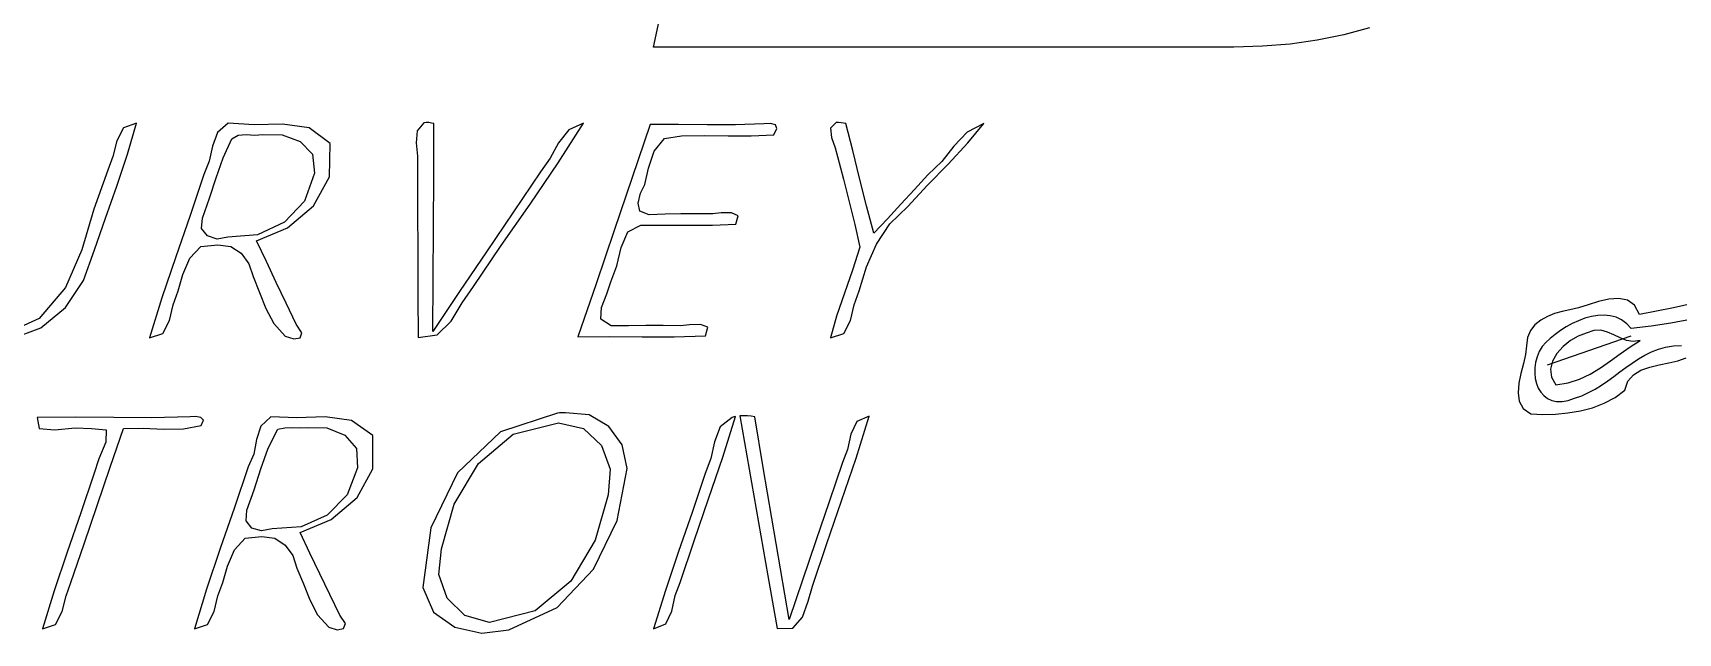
# Model space of a CAD drawing. Extents: x 11 to 234, y 10 to 80.
# Drawn here: x 132.59 to 176.4, y 18.57 to 34.57 of the extents above; entities that cross this region are included whole.
import ezdxf

# ---------------------------------------------------------------- set-up
doc = ezdxf.new("R2010")
doc.units = 0
doc.layers.add('logo', color=7, linetype='CONTINUOUS')
doc.layers.add('text', color=7, linetype='CONTINUOUS')

msp = doc.modelspace()

# ---------------------------------------------------------------- linework, layer by layer
at = {"layer": 'logo', "color": 7}
for p, q in [((135.001851, 32.041346), (134.825367, 31.700128)), ((135.353163, 32.163596), (135.001851, 32.041346)), ((135.107494, 31.340666), (135.353163, 32.163596)), ((137.787102, 32.163596), (137.51116, 31.919044)), ((138.484502, 32.118382), (137.787102, 32.163596)), ((139.239314, 32.141401), (138.484502, 32.118382)), ((139.948283, 32.041751), (139.239314, 32.141401)), ((140.508157, 31.628521), (139.948283, 32.041751)), ((143.000821, 32.176646), (142.822539, 31.965913)), ((143.067089, 32.189248), (143.0008, 32.176636)), ((143.0008, 32.176636), (143.000802, 32.176638)), ((143.000802, 32.176638), (143.000807, 32.17664)), ((143.000807, 32.17664), (143.000809, 32.176644)), ((143.000809, 32.176644), (143.000821, 32.176646)), ((143.13499, 32.184842), (143.067089, 32.189248)), ((143.20268, 32.171436), (143.13499, 32.184842)), ((143.268338, 32.15707), (143.20268, 32.171436)), ((143.264412, 30.775637), (143.268338, 32.15707)), ((146.578971, 31.105454), (147.255299, 32.170121)), ((146.861616, 31.991856), (146.591418, 31.641283)), ((147.255299, 32.170121), (146.861616, 31.991856)), ((149.030203, 32.13099), (148.548962, 30.716629)), ((149.786228, 32.135876), (149.030203, 32.13099)), ((150.541982, 32.124934), (149.786228, 32.135876)), ((151.297151, 32.121907), (150.541982, 32.124934)), ((152.05142, 32.150545), (151.297151, 32.121907)), ((152.051426, 32.15081), (152.05142, 32.150545)), ((152.23038, 32.155851), (152.051422, 32.150819)), ((152.051422, 32.150819), (152.051424, 32.150816)), ((152.051424, 32.150816), (152.051424, 32.150812)), ((152.051424, 32.150812), (152.051426, 32.15081)), ((152.36225, 32.119854), (152.23038, 32.155851)), ((152.318959, 31.857169), (152.40559, 32.025925)), ((152.40559, 32.025925), (152.36225, 32.119854)), ((153.98291, 32.183172), (153.833459, 32.032912)), ((153.833459, 32.032912), (153.860399, 31.785316)), ((154.046424, 32.188392), (153.98291, 32.183172)), ((154.110019, 32.178432), (154.046424, 32.188392)), ((154.173683, 32.164316), (154.110019, 32.178432)), ((154.237397, 32.15707), (154.173683, 32.164316)), ((154.426339, 31.435129), (154.237397, 32.15707)), ((157.917669, 32.15707), (157.46906, 31.925778)), ((157.490597, 31.638552), (157.917669, 32.15707)), ((134.825367, 31.700128), (134.721917, 31.277428)), ((137.377691, 31.557068), (137.288807, 31.157166)), ((137.51116, 31.919044), (137.377691, 31.557068)), ((137.661321, 31.244419), (137.891507, 31.752512)), ((137.891507, 31.752512), (138.0537, 31.84866)), ((138.0537, 31.84866), (138.270856, 31.861189)), ((138.270856, 31.861189), (138.503883, 31.847115)), ((138.503883, 31.847115), (138.713696, 31.863432)), ((138.713696, 31.863432), (139.225509, 31.854515)), ((139.225509, 31.854515), (139.710065, 31.679756)), ((139.710065, 31.679756), (140.040646, 31.339089)), ((140.492371, 30.736347), (140.508157, 31.628521)), ((142.822539, 31.965913), (142.801015, 31.644227)), ((142.801015, 31.644227), (142.836979, 31.288587)), ((146.591418, 31.641283), (146.366202, 31.229644)), ((149.135941, 31.425042), (149.408675, 31.759359)), ((149.408675, 31.759359), (149.865445, 31.831005)), ((149.865445, 31.831005), (150.480982, 31.834033)), ((150.480982, 31.834033), (151.102344, 31.827644)), ((151.102344, 31.827644), (151.718636, 31.829523)), ((151.718636, 31.829523), (152.318959, 31.857169)), ((153.860399, 31.785316), (153.956753, 31.509894)), ((157.11675, 31.556199), (156.791878, 31.144195)), ((156.965148, 31.077609), (157.490597, 31.638552)), ((157.46906, 31.925778), (157.11675, 31.556199)), ((134.721917, 31.277428), (134.589703, 30.910737)), ((134.824624, 30.491443), (135.107494, 31.340666)), ((137.288807, 31.157166), (137.146624, 30.798844)), ((137.472958, 30.711509), (137.661321, 31.244419)), ((140.040646, 31.339089), (140.090535, 30.832444)), ((142.836979, 31.288587), (142.831174, 30.97599)), ((145.832603, 30.009884), (146.578971, 31.105454)), ((146.366202, 31.229644), (146.107468, 30.868177)), ((148.983259, 30.969072), (149.135941, 31.425042)), ((153.956753, 31.509894), (154.015537, 31.276154)), ((154.015537, 31.276154), (154.172125, 30.677747)), ((154.606865, 30.701109), (154.426339, 31.435129)), ((156.791878, 31.144195), (156.425582, 30.78562)), ((134.589703, 30.910737), (134.218313, 29.872338)), ((137.146624, 30.798844), (136.778726, 29.705905)), ((137.298111, 30.170552), (137.472958, 30.711509)), ((140.090535, 30.832444), (139.825432, 30.092048)), ((140.064538, 29.967034), (140.492371, 30.736347)), ((142.831174, 30.97599), (142.83606, 29.845481)), ((143.255371, 29.387898), (143.264412, 30.775637)), ((146.107468, 30.868177), (145.389757, 29.804718)), ((148.548962, 30.716629), (148.06772, 29.302271)), ((148.886649, 30.53247), (148.983259, 30.969072)), ((154.172125, 30.677747), (154.330251, 30.072255)), ((154.788628, 29.964236), (154.606865, 30.701109)), ((156.425582, 30.78562), (156.064767, 30.397403)), ((156.40853, 30.503226), (156.965148, 31.077609)), ((134.525913, 29.63506), (134.824624, 30.491443)), ((148.706241, 30.038737), (148.774274, 30.301499)), ((148.774274, 30.301499), (148.886649, 30.53247)), ((156.064767, 30.397403), (155.704513, 30.00866)), ((155.887953, 29.944384), (156.40853, 30.503226)), ((134.218313, 29.872338), (133.896565, 28.793247)), ((137.10847, 29.638313), (137.298111, 30.170552)), ((139.825432, 30.092048), (139.286862, 29.525508)), ((139.367483, 29.379197), (140.064538, 29.967034)), ((142.83606, 29.845481), (142.840946, 28.714973)), ((145.389757, 29.804718), (144.671951, 28.741312)), ((145.063745, 28.904392), (145.832603, 30.009884)), ((148.756147, 29.820558), (148.706241, 30.038737)), ((148.997579, 29.723332), (148.756147, 29.820558)), ((154.330251, 30.072255), (154.479468, 29.46512)), ((154.981282, 29.233733), (154.788628, 29.964236)), ((155.704513, 30.00866), (155.343717, 29.620426)), ((155.40811, 29.487362), (155.887953, 29.944384)), ((134.232732, 28.790656), (134.525913, 29.63506)), ((136.778726, 29.705905), (136.395671, 28.604233)), ((137.083739, 29.356367), (137.10847, 29.638313)), ((137.240346, 29.159502), (137.083739, 29.356367)), ((138.544038, 29.031449), (139.367483, 29.379197)), ((139.286862, 29.525508), (138.572638, 29.186657)), ((143.246288, 27.998116), (143.255371, 29.387898)), ((148.434521, 29.268832), (148.775719, 29.44905)), ((148.775719, 29.44905), (149.410832, 29.452077)), ((149.423831, 29.745238), (148.997579, 29.723332)), ((149.410832, 29.452077), (150.05177, 29.445688)), ((149.847341, 29.753632), (149.423831, 29.745238)), ((150.270254, 29.752797), (149.847341, 29.753632)), ((150.05177, 29.445688), (150.687635, 29.447567)), ((150.694716, 29.74718), (150.270254, 29.752797)), ((150.687635, 29.447567), (151.307537, 29.475212)), ((150.921544, 29.772989), (150.694716, 29.74718)), ((151.193934, 29.773824), (150.921544, 29.772989)), ((151.369921, 29.693416), (151.193934, 29.773824)), ((151.307537, 29.475212), (151.369921, 29.693416)), ((154.479468, 29.46512), (154.60934, 28.861791)), ((155.343717, 29.620426), (154.981282, 29.233733)), ((155.050974, 28.941185), (155.40811, 29.487362)), ((137.063768, 28.880734), (137.513039, 28.927044)), ((137.499043, 29.074798), (137.240346, 29.159502)), ((137.780577, 29.129339), (137.499043, 29.074798)), ((137.513039, 28.927044), (137.861424, 28.879861)), ((138.572638, 29.186657), (137.780577, 29.129339)), ((138.808357, 28.47609), (138.544038, 29.031449)), ((148.06772, 29.302271), (147.58648, 27.887911)), ((148.259476, 28.856306), (148.434521, 29.268832)), ((154.789415, 28.333951), (155.050974, 28.941185)), ((133.896565, 28.793247), (133.462982, 27.784318)), ((133.939738, 27.96881), (134.232732, 28.790656)), ((136.395671, 28.604233), (136.026188, 27.51038)), ((136.587498, 28.129884), (136.771593, 28.570278)), ((136.771593, 28.570278), (137.063768, 28.880734)), ((137.861424, 28.879861), (138.140634, 28.697372)), ((138.140634, 28.697372), (138.340958, 28.417644)), ((139.073295, 27.921024), (138.808357, 28.47609)), ((142.840946, 28.714973), (142.845832, 27.584462)), ((144.671951, 28.741312), (143.955598, 27.676933)), ((144.319944, 27.809958), (145.063745, 28.904392)), ((148.143148, 28.362552), (148.259476, 28.856306)), ((154.60934, 28.861791), (154.416341, 28.250384)), ((136.462465, 27.693761), (136.587498, 28.129884)), ((138.340958, 28.417644), (138.452683, 28.078754)), ((138.452683, 28.078754), (138.626641, 27.657608)), ((147.978101, 27.938664), (148.143148, 28.362552)), ((154.416341, 28.250384), (154.199406, 27.633783)), ((154.596289, 27.693761), (154.789415, 28.333951)), ((133.462982, 27.784318), (132.756092, 26.956402)), ((133.459215, 27.255919), (133.939738, 27.96881)), ((136.330395, 27.327515), (136.462465, 27.693761)), ((138.626641, 27.657608), (138.796768, 27.226182)), ((139.338527, 27.366099), (139.073295, 27.921024)), ((143.242237, 26.610561), (143.246288, 27.998116)), ((143.955598, 27.676933), (143.242237, 26.610561)), ((144.02074, 27.376918), (144.319944, 27.809958)), ((147.58648, 27.887911), (147.105238, 26.47355)), ((147.729968, 27.253945), (147.871766, 27.617139)), ((147.871766, 27.617139), (147.978101, 27.938664)), ((154.199406, 27.633783), (153.993311, 27.025963)), ((154.464219, 27.327515), (154.596289, 27.693761)), ((132.807056, 26.714801), (133.459215, 27.255919)), ((136.026188, 27.51038), (135.699004, 26.440903)), ((136.226942, 26.904719), (136.330395, 27.327515)), ((138.796768, 27.226182), (139.008556, 26.823)), ((139.603735, 26.811162), (139.338527, 27.366099)), ((142.845832, 27.584462), (142.850718, 26.453953)), ((143.725786, 26.891489), (144.02074, 27.376918)), ((147.714245, 26.940234), (147.729968, 27.253945)), ((154.360766, 26.904719), (154.464219, 27.327515)), ((173.519756, 27.193387), (173.316573, 27.149354)), ((173.747591, 27.24599), (173.519756, 27.193387)), ((174.00686, 27.325726), (173.747591, 27.24599)), ((174.282348, 27.409301), (174.00686, 27.325726)), ((174.558847, 27.473377), (174.282348, 27.409301)), ((174.821159, 27.494543), (174.558847, 27.473377)), ((175.054043, 27.44969), (174.821159, 27.494543)), ((175.242313, 27.315408), (175.054043, 27.44969)), ((175.370747, 27.068362), (175.242313, 27.315408)), ((176.278255, 27.242795), (175.370747, 27.068362)), ((177.184603, 27.444618), (176.278255, 27.242795)), ((132.756092, 26.956402), (132.15531, 26.682055)), ((136.050385, 26.56323), (136.226942, 26.904719)), ((139.008556, 26.823), (139.307498, 26.48658)), ((139.754652, 26.581856), (139.603735, 26.811162)), ((143.360607, 26.526293), (143.725786, 26.891489)), ((147.986155, 26.767149), (147.714245, 26.940234)), ((148.447083, 26.763432), (147.986155, 26.767149)), ((148.908887, 26.771722), (148.447083, 26.763432)), ((149.370989, 26.777715), (148.908887, 26.771722)), ((149.832816, 26.767149), (149.370989, 26.777715)), ((150.073668, 26.789162), (149.832816, 26.767149)), ((150.369309, 26.80167), (150.073668, 26.789162)), ((150.563099, 26.730031), (150.369309, 26.80167)), ((150.498397, 26.49961), (150.563099, 26.730031)), ((153.993311, 27.025963), (153.832828, 26.440903)), ((154.184209, 26.56323), (154.360766, 26.904719)), ((172.588569, 26.791409), (172.469389, 26.63779)), ((172.741206, 26.915643), (172.588569, 26.791409)), ((172.918972, 27.014221), (172.741206, 26.915643)), ((173.113536, 27.090884), (172.918972, 27.014221)), ((173.316573, 27.149354), (173.113536, 27.090884)), ((173.420312, 26.73751), (173.267584, 26.640719)), ((173.581173, 26.825442), (173.420312, 26.73751)), ((173.74798, 26.902116), (173.581173, 26.825442)), ((173.918547, 26.965128), (173.74798, 26.902116)), ((174.090666, 27.012084), (173.918547, 26.965128)), ((174.262105, 27.040778), (174.090666, 27.012084)), ((174.430749, 27.048426), (174.262105, 27.040778)), ((174.59437, 27.032819), (174.430749, 27.048426)), ((174.750764, 26.991516), (174.59437, 27.032819)), ((174.897731, 26.922151), (174.750764, 26.991516)), ((175.033088, 26.822318), (174.897731, 26.922151)), ((175.154638, 26.689617), (175.033088, 26.822318)), ((175.68361, 26.756656), (175.154638, 26.689617)), ((176.209367, 26.839119), (175.68361, 26.756656)), ((176.732277, 26.935216), (176.209367, 26.839119)), ((131.999156, 26.408276), (132.807056, 26.714801)), ((135.699004, 26.440903), (136.050385, 26.56323)), ((139.307498, 26.48658), (139.536431, 26.414718)), ((139.536431, 26.414718), (139.70885, 26.448092)), ((139.70885, 26.448092), (139.754652, 26.581856)), ((142.850718, 26.453953), (143.360607, 26.526293)), ((147.105238, 26.47355), (147.955737, 26.476494)), ((147.955737, 26.476494), (148.811932, 26.47023)), ((148.811932, 26.47023), (149.66307, 26.472109)), ((149.66307, 26.472109), (150.498397, 26.49961)), ((153.832828, 26.440903), (154.184209, 26.56323)), ((172.392004, 26.451046), (172.364713, 26.227445)), ((172.469389, 26.63779), (172.392004, 26.451046)), ((172.880209, 26.321179), (172.781999, 26.212958)), ((172.995344, 26.430153), (172.880209, 26.321179)), ((172.923683, 25.722467), (175.15398, 26.494356)), ((173.125198, 26.537466), (172.995344, 26.430153)), ((173.267584, 26.640719), (173.125198, 26.537466)), ((173.532746, 26.372038), (173.337446, 26.214702)), ((173.742717, 26.492728), (173.532746, 26.372038)), ((173.951135, 26.567723), (173.742717, 26.492728)), ((174.157981, 26.641775), (173.951135, 26.567723)), ((174.346088, 26.645077), (174.157981, 26.641775)), ((174.521021, 26.598908), (174.346088, 26.645077)), ((174.6883, 26.524534), (174.521021, 26.598908)), ((174.853465, 26.443223), (174.6883, 26.524534)), ((175.022053, 26.376257), (174.853465, 26.443223)), ((175.199588, 26.344891), (175.022053, 26.376257)), ((175.123162, 26.204441), (175.391612, 26.370376)), ((175.391612, 26.370376), (175.199588, 26.344891)), ((172.337027, 26.004562), (172.279826, 25.756523)), ((172.364713, 26.227445), (172.337027, 26.004562)), ((172.645939, 25.936866), (172.60614, 25.791561)), ((172.704447, 26.078276), (172.645939, 25.936866)), ((172.781999, 26.212958), (172.704447, 26.078276)), ((173.173034, 26.029751), (173.055734, 25.826232)), ((173.337446, 26.214702), (173.173034, 26.029751)), ((174.596755, 25.830395), (174.859592, 26.020553)), ((174.859592, 26.020553), (175.123162, 26.204441)), ((175.175827, 25.771402), (175.341912, 25.880622)), ((175.341912, 25.880622), (175.512744, 25.980542)), ((175.512744, 25.980542), (175.68985, 26.068342)), ((175.68985, 26.068342), (175.874751, 26.141172)), ((175.874751, 26.141172), (176.068965, 26.196234)), ((176.068965, 26.196234), (176.273979, 26.230845)), ((176.273979, 26.230845), (176.491384, 26.241852)), ((176.39759, 25.831552), (176.618017, 25.909809)), ((172.213877, 25.495383), (172.159936, 25.233212)), ((172.279826, 25.756523), (172.213877, 25.495383)), ((172.584776, 25.645186), (172.581446, 25.500581)), ((172.581446, 25.500581), (172.596008, 25.36059)), ((172.60614, 25.791561), (172.584776, 25.645186)), ((173.055734, 25.826232), (173.001759, 25.613185)), ((173.001759, 25.613185), (173.027357, 25.39965)), ((173.771266, 25.339198), (174.056734, 25.478032)), ((174.056734, 25.478032), (174.330515, 25.645658)), ((174.330515, 25.645658), (174.596755, 25.830395)), ((174.528562, 25.298078), (174.690859, 25.416214)), ((174.690859, 25.416214), (174.851825, 25.53637)), ((174.851825, 25.53637), (175.012971, 25.655707)), ((175.012971, 25.655707), (175.175827, 25.771402)), ((175.066054, 25.290137), (175.213995, 25.462769)), ((175.213995, 25.462769), (175.411539, 25.58275)), ((175.411539, 25.58275), (175.643678, 25.664857)), ((175.643678, 25.664857), (175.895409, 25.723842)), ((175.895409, 25.723842), (176.151718, 25.774478)), ((176.151718, 25.774478), (176.39759, 25.831552)), ((172.159936, 25.233212), (172.138713, 24.982068)), ((172.138713, 24.982068), (172.17103, 24.754002)), ((172.596008, 25.36059), (172.627829, 25.228017)), ((172.627829, 25.228017), (172.676727, 25.105704)), ((172.676727, 25.105704), (172.742386, 24.996498)), ((172.742386, 24.996498), (172.824481, 24.903216)), ((173.027357, 25.39965), (173.148698, 25.194672)), ((173.148698, 25.194672), (173.469966, 25.240855)), ((173.469966, 25.240855), (173.771266, 25.339198)), ((173.835585, 24.902267), (174.018442, 24.984058)), ((174.018442, 24.984058), (174.193872, 25.079173)), ((174.193872, 25.079173), (174.363408, 25.184791)), ((174.363408, 25.184791), (174.528562, 25.298078)), ((174.720764, 24.855407), (174.982725, 25.050095)), ((174.982725, 25.050095), (175.066054, 25.290137)), ((172.17103, 24.754002), (172.277631, 24.561097)), ((172.277631, 24.561097), (172.479253, 24.4154)), ((172.824481, 24.903216), (172.922678, 24.828706)), ((172.922678, 24.828706), (173.036662, 24.775787)), ((173.036662, 24.775787), (173.1661, 24.747302)), ((173.1661, 24.747302), (173.310663, 24.745891)), ((173.310663, 24.745891), (173.470028, 24.774776)), ((173.470028, 24.774776), (173.64379, 24.836642)), ((173.64379, 24.836642), (173.835585, 24.902267)), ((173.800468, 24.497679), (174.123756, 24.582772)), ((174.123756, 24.582772), (174.432482, 24.700825)), ((174.432482, 24.700825), (174.720764, 24.855407)), ((133.724271, 24.327678), (132.705573, 24.322548)), ((132.705573, 24.322548), (132.760477, 24.029892)), ((134.743088, 24.317191), (133.724271, 24.327678)), ((135.761248, 24.314233), (134.743088, 24.317191)), ((136.777972, 24.341932), (135.761248, 24.314233)), ((136.598153, 24.019864), (137.075325, 24.109234)), ((136.777976, 24.341939), (136.777972, 24.341932)), ((136.924537, 24.345898), (136.777976, 24.341947)), ((136.777976, 24.341947), (136.777976, 24.341945)), ((136.777976, 24.341945), (136.777976, 24.341941)), ((136.777976, 24.341941), (136.777976, 24.341939)), ((137.060908, 24.325014), (136.924537, 24.345898)), ((137.130149, 24.254415), (137.060908, 24.325014)), ((137.075325, 24.109234), (137.130149, 24.254415)), ((138.924061, 24.335468), (138.661802, 24.089124)), ((139.623676, 24.308275), (138.924061, 24.335468)), ((140.370629, 24.337297), (139.623676, 24.308275)), ((141.07303, 24.242583), (140.370629, 24.337297)), ((141.638994, 23.844195), (141.07303, 24.242583)), ((146.564657, 24.438894), (145.045977, 23.94132)), ((145.381987, 23.879813), (146.590514, 24.180329)), ((146.616263, 24.444117), (146.564657, 24.438967)), ((146.564657, 24.438967), (146.564657, 24.438965)), ((146.564657, 24.438965), (146.564657, 24.43896)), ((146.564657, 24.43896), (146.564657, 24.438958)), ((146.564657, 24.438958), (146.564657, 24.438894)), ((146.590514, 24.180329), (147.250469, 24.028607)), ((146.667984, 24.445358), (146.616263, 24.444117)), ((146.719755, 24.444945), (146.667984, 24.445358)), ((146.771509, 24.445358), (146.719755, 24.444945)), ((147.402491, 24.389386), (146.771509, 24.445358)), ((147.92649, 24.083322), (147.402491, 24.389386)), ((151.212363, 24.32254), (150.893214, 24.071759)), ((150.959377, 23.261886), (151.302861, 24.348396)), ((151.234987, 24.329035), (151.212363, 24.32254)), ((151.257612, 24.335489), (151.234987, 24.329035)), ((151.280236, 24.341943), (151.257612, 24.335489)), ((151.302861, 24.348396), (151.280236, 24.341943)), ((151.518058, 24.367195), (151.419216, 24.361325)), ((151.419216, 24.361325), (151.666358, 22.94328)), ((151.617342, 24.363555), (151.518058, 24.367195)), ((151.716143, 24.352323), (151.617342, 24.363555)), ((151.813527, 24.335464), (151.716143, 24.352323)), ((152.039867, 22.985542), (151.813527, 24.335464)), ((154.527597, 24.218584), (154.373666, 23.878631)), ((154.509405, 23.237496), (154.85813, 24.354856)), ((154.85813, 24.354856), (154.527597, 24.218584)), ((172.479253, 24.4154), (172.802005, 24.40445)), ((172.802005, 24.40445), (173.133712, 24.412154)), ((173.133712, 24.412154), (173.468498, 24.441954)), ((173.468498, 24.441954), (173.800468, 24.497679)), ((132.760477, 24.029892), (133.176231, 23.993778)), ((133.176231, 23.993778), (133.718647, 24.04771)), ((133.718647, 24.04771), (134.153537, 24.025199)), ((134.153537, 24.025199), (134.542127, 23.989401)), ((134.529302, 23.66587), (134.343803, 23.218747)), ((134.542127, 23.989401), (134.529302, 23.66587)), ((134.650643, 23.000865), (135.000341, 24.025199)), ((135.000341, 24.025199), (135.525832, 24.035107)), ((135.525832, 24.035107), (136.070045, 24.014237)), ((136.070045, 24.014237), (136.598153, 24.019864)), ((138.547373, 23.733558), (138.470999, 23.346043)), ((138.661802, 24.089124), (138.547373, 23.733558)), ((138.85641, 23.502208), (139.117993, 24.012252)), ((139.117993, 24.012252), (139.296597, 24.046815)), ((139.296597, 24.046815), (139.497163, 24.05029)), ((139.497163, 24.05029), (139.703686, 24.04607)), ((139.703686, 24.04607), (139.900144, 24.057511)), ((139.900144, 24.057511), (140.417396, 24.044686)), ((140.417396, 24.044686), (140.896571, 23.853232)), ((140.896571, 23.853232), (141.210436, 23.494036)), ((141.643627, 22.95669), (141.638994, 23.844195)), ((145.045977, 23.94132), (143.899421, 22.842113)), ((144.45312, 23.094379), (145.381987, 23.879813)), ((147.250469, 24.028607), (147.728022, 23.576156)), ((148.283471, 23.588205), (147.92649, 24.083322)), ((150.741798, 23.672936), (150.646332, 23.225507)), ((150.893214, 24.071759), (150.741798, 23.672936)), ((154.373666, 23.878631), (154.284205, 23.468129)), ((134.343803, 23.218747), (134.214382, 22.812175)), ((138.470999, 23.346043), (138.322897, 23.003858)), ((138.661876, 22.95295), (138.85641, 23.502208)), ((141.210436, 23.494036), (141.231754, 22.977992)), ((147.728022, 23.576156), (147.966493, 22.945828)), ((148.413397, 22.965074), (148.283471, 23.588205)), ((150.646332, 23.225507), (150.49503, 22.828899)), ((150.585399, 22.150449), (150.959377, 23.261886)), ((154.127066, 22.101591), (154.509405, 23.237496)), ((154.284205, 23.468129), (154.147076, 23.120209)), ((134.214382, 22.812175), (133.866809, 21.777172)), ((134.302056, 21.976137), (134.650643, 23.000865)), ((138.322897, 23.003858), (137.959823, 21.920926)), ((138.486933, 22.393589), (138.661876, 22.95295)), ((141.231754, 22.977992), (140.95633, 22.262215)), ((141.225883, 22.189335), (141.643627, 22.95669)), ((143.899421, 22.842113), (143.186969, 21.379369)), ((143.812407, 22.011583), (144.45312, 23.094379)), ((147.966493, 22.945828), (147.909195, 22.260484)), ((148.15259, 21.571654), (148.413397, 22.965074)), ((150.49503, 22.828899), (150.145998, 21.7905)), ((151.666358, 22.94328), (151.911561, 21.52303)), ((152.265685, 21.635524), (152.039867, 22.985542)), ((154.147076, 23.120209), (153.793264, 22.074603)), ((138.284121, 21.853234), (138.486933, 22.393589)), ((133.953548, 20.951373), (134.302056, 21.976137)), ((137.959823, 21.920926), (137.581747, 20.829339)), ((140.95633, 22.262215), (140.426239, 21.721781)), ((140.531502, 21.601381), (141.225883, 22.189335)), ((143.468341, 20.818984), (143.812407, 22.011583)), ((147.909195, 22.260484), (147.566177, 21.049736)), ((150.201699, 21.031005), (150.585399, 22.150449)), ((153.793264, 22.074603), (153.439421, 21.029009)), ((153.733933, 20.959734), (154.127066, 22.101591)), ((133.866809, 21.777172), (133.504201, 20.7335)), ((138.267263, 21.567685), (138.284121, 21.853234)), ((138.425556, 21.375325), (138.267263, 21.567685)), ((139.70622, 21.25208), (140.531502, 21.601381)), ((140.426239, 21.721781), (139.73168, 21.402212)), ((147.520543, 20.282205), (148.15259, 21.571654)), ((150.145998, 21.7905), (149.784905, 20.745452)), ((151.911561, 21.52303), (152.157843, 20.104666)), ((152.4949, 20.28609), (152.265685, 21.635524)), ((137.956858, 20.795233), (138.246294, 21.102779)), ((138.246294, 21.102779), (138.691353, 21.148654)), ((138.682812, 21.295869), (138.425556, 21.375325)), ((138.962846, 21.349032), (138.682812, 21.295869)), ((138.691353, 21.148654), (139.036471, 21.101914)), ((139.73168, 21.402212), (138.962846, 21.349032)), ((139.036471, 21.101914), (139.313063, 20.921136)), ((139.970211, 20.702185), (139.70622, 21.25208)), ((143.186969, 21.379369), (142.970604, 19.791188)), ((147.566177, 21.049736), (146.913579, 19.956347)), ((149.829041, 19.920471), (150.201699, 21.031005)), ((153.439421, 21.029009), (153.085495, 19.983441)), ((133.504201, 20.7335), (133.155035, 19.697581)), ((133.60409, 19.926943), (133.953548, 20.951373)), ((137.581747, 20.829339), (137.217104, 19.745503)), ((137.774489, 20.358968), (137.956858, 20.795233)), ((139.313063, 20.921136), (139.511508, 20.644031)), ((139.511508, 20.644031), (139.622187, 20.308318)), ((140.235081, 20.152708), (139.970211, 20.702185)), ((143.39747, 20.132599), (143.468341, 20.818984)), ((149.784905, 20.745452), (149.434611, 19.706356)), ((153.352827, 19.82451), (153.733933, 20.959734)), ((137.650628, 19.926935), (137.774489, 20.358968)), ((139.622187, 20.308318), (139.794513, 19.89112)), ((140.499578, 19.60305), (140.235081, 20.152708)), ((146.547484, 19.257773), (147.520543, 20.282205)), ((152.731433, 18.937919), (152.4949, 20.28609)), ((133.473258, 19.564131), (133.60409, 19.926943)), ((137.217104, 19.745503), (136.894326, 18.685823)), ((137.519797, 19.564123), (137.650628, 19.926935)), ((139.794513, 19.89112), (139.963046, 19.463739)), ((142.970604, 19.791188), (143.25764, 19.132588)), ((143.62312, 19.503378), (143.39747, 20.132599)), ((146.913579, 19.956347), (145.968549, 19.163378)), ((149.691912, 19.57255), (149.829041, 19.920471)), ((152.157843, 20.104666), (152.408227, 18.692287)), ((153.085495, 19.983441), (152.731433, 18.937919)), ((153.239478, 19.425314), (153.352827, 19.82451)), ((133.155035, 19.697581), (132.847787, 18.685831)), ((133.370776, 19.145299), (133.473258, 19.564131)), ((137.417314, 19.145291), (137.519797, 19.564123)), ((139.963046, 19.463739), (140.172847, 19.064337)), ((140.762446, 19.052611), (140.499578, 19.60305)), ((144.091357, 19.040688), (143.62312, 19.503378)), ((149.434611, 19.706356), (149.117987, 18.685823)), ((149.602449, 19.162048), (149.691912, 19.57255)), ((153.082364, 19.000488), (153.239478, 19.425314)), ((133.195874, 18.807011), (133.370776, 19.145299)), ((137.242412, 18.807003), (137.417314, 19.145291)), ((140.172847, 19.064337), (140.468987, 18.731072)), ((140.911948, 18.825454), (140.762446, 19.052611)), ((143.25764, 19.132588), (143.827058, 18.72868)), ((144.748238, 18.85389), (144.091357, 19.040688)), ((145.968549, 19.163378), (144.748238, 18.85389)), ((145.263639, 18.659406), (146.547484, 19.257773)), ((149.44852, 18.822095), (149.602449, 19.162048)), ((152.82433, 18.704615), (153.082364, 19.000488)), ((132.847787, 18.685831), (133.195874, 18.807011)), ((136.894326, 18.685823), (137.242412, 18.807003)), ((140.468987, 18.731072), (140.695773, 18.659883)), ((140.695773, 18.659883), (140.866575, 18.692945)), ((140.866575, 18.692945), (140.911948, 18.825454)), ((143.827058, 18.72868), (144.541508, 18.57308)), ((144.541508, 18.57308), (145.263639, 18.659406)), ((149.117987, 18.685823), (149.44852, 18.822095)), ((152.408227, 18.692287), (152.82433, 18.704615))]:
    msp.add_line(p, q, dxfattribs=at)
at = {"layer": 'text', "color": 7}
for p, q in [((149.121445, 34.194827), (149.956568, 38.182749)), ((168.182916, 34.709134), (167.496896, 34.523986)), ((151.052847, 34.194841), (149.121445, 34.194827)), ((152.984241, 34.194841), (151.052847, 34.194841)), ((154.915636, 34.194841), (152.984241, 34.194841)), ((156.847031, 34.194841), (154.915636, 34.194841)), ((158.778428, 34.194841), (156.847031, 34.194841)), ((160.709823, 34.194841), (158.778428, 34.194841)), ((162.641218, 34.194841), (160.709823, 34.194841)), ((164.572613, 34.194841), (162.641218, 34.194841)), ((165.330713, 34.215409), (164.572613, 34.194841)), ((166.070795, 34.277125), (165.330713, 34.215409)), ((166.792854, 34.379983), (166.070795, 34.277125)), ((167.496896, 34.523986), (166.792854, 34.379983))]:
    msp.add_line(p, q, dxfattribs=at)

doc.saveas('drawing.dxf')
